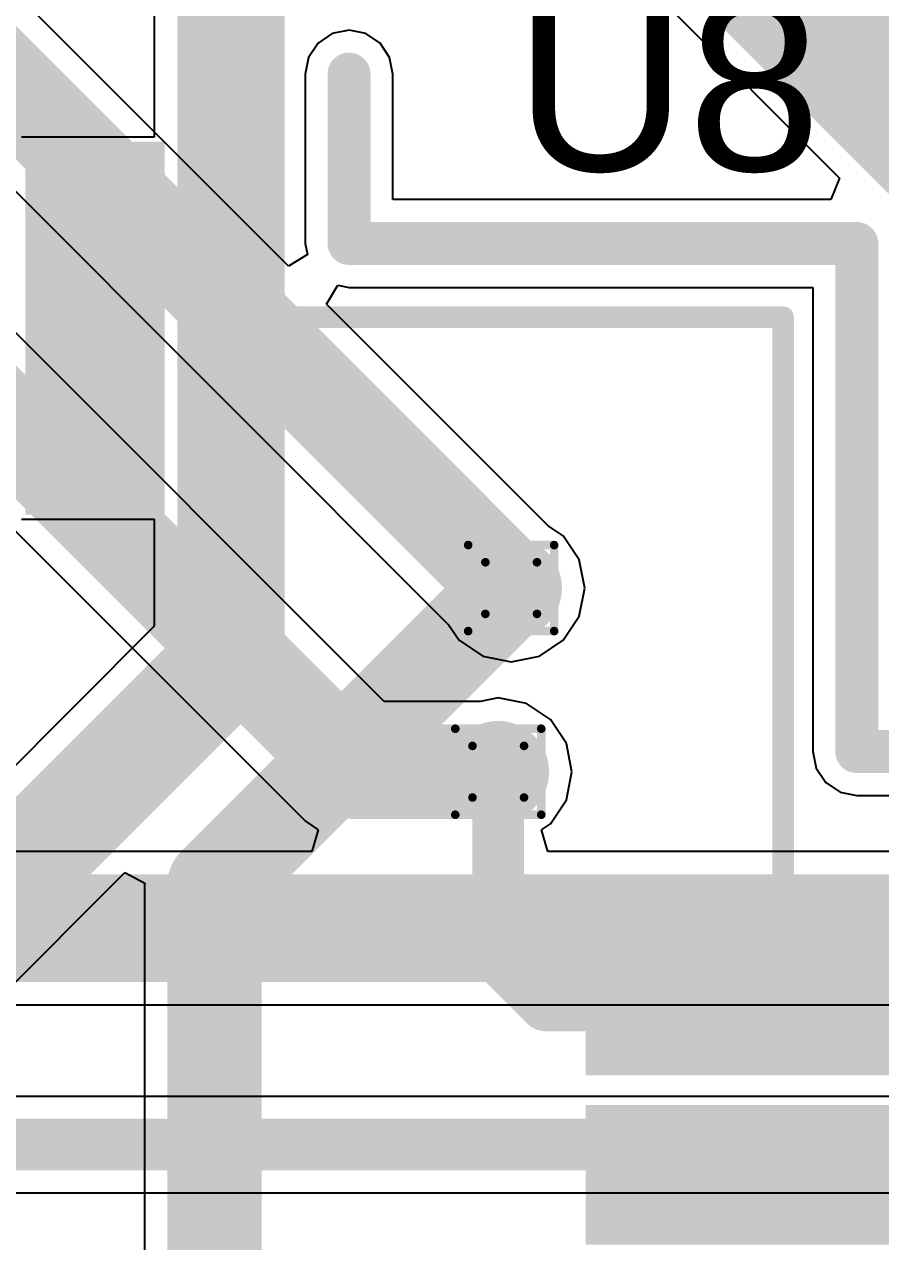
# Model space of a CAD drawing. Header units: inches. Extents: x -0.3 to 9.9, y -0.4 to 5.
# Drawn here: x 1.0038 to 1.2029, y 1.5261 to 1.8091 of the extents above; entities that cross this region are included whole.
import ezdxf

# ---------------------------------------------------------------- set-up
doc = ezdxf.new("R2010")
doc.units = ezdxf.units.IN
doc.header["$MEASUREMENT"] = 0
for name, color, linetype in [('Bottom Layer', 5, 'Continuous'), ('Bottom Solder', 6, 'Continuous'), ('Drill Drawing', 1, 'Continuous'), ('Keep-Out Layer', 6, 'Continuous'), ('Top Layer', 1, 'Continuous'), ('Top Overlay', 2, 'Continuous'), ('Top Paste', 8, 'Continuous'), ('Top Solder', 216, 'Continuous'), ('Via Holes', 16, 'Continuous')]:
    doc.layers.add(name, color=color, linetype=linetype)
doc.styles.add('Arial', font='', dxfattribs={"height": 0.2})
doc.styles.get('Arial').set_extended_font_data('Arial')

# ---------------------------------------------------------------- blocks, each defined once
blk = doc.blocks.new('SIM7000A_35')
at = {"layer": 'Top Layer'}
for points in [[(0.43307, -0.30276), (0.51181, -0.30276), (0.51181, -0.32717), (0.43307, -0.32717)], [(0.26339, -0.51181), (0.26339, -0.43307), (0.2878, -0.43307), (0.2878, -0.51181)], [(0.30276, -0.51181), (0.30276, -0.43307), (0.32717, -0.43307), (0.32717, -0.51181)]]:
    blk.add_hatch(color=1, dxfattribs=at).paths.add_polyline_path(points)
at = {"layer": 'Top Paste'}
for points in [[(0.43307, -0.30276), (0.51181, -0.30276), (0.51181, -0.32717), (0.43307, -0.32717)], [(0.26339, -0.51181), (0.26339, -0.43307), (0.2878, -0.43307), (0.2878, -0.51181)], [(0.30276, -0.51181), (0.30276, -0.43307), (0.32717, -0.43307), (0.32717, -0.51181)]]:
    blk.add_hatch(color=8, dxfattribs=at).paths.add_polyline_path(points)
at = {"layer": 'Top Solder'}
for points in [[(0.42907, -0.29876), (0.51581, -0.29876), (0.51581, -0.33117), (0.42907, -0.33117)], [(0.25939, -0.51581), (0.25939, -0.42907), (0.2918, -0.42907), (0.2918, -0.51581)], [(0.29876, -0.51581), (0.29876, -0.42907), (0.33117, -0.42907), (0.33117, -0.51581)]]:
    blk.add_hatch(color=216, dxfattribs=at).paths.add_polyline_path(points)
at = {"layer": 'Keep-Out Layer'}
for points in [[(0.49213, -0.37402, 0.01, 0.01, 0), (0.5315, -0.37402, 0.01, 0.01, 0)], [(0.49213, -0.37402, 0.01, 0.01, 0), (0.49213, -0.49213, 0.01, 0.01, 0)], [(0.37402, -0.49213, 0.01, 0.01, 0), (0.37402, -0.5315, 0.01, 0.01, 0)], [(0.37402, -0.49213, 0.01, 0.01, 0), (0.49213, -0.49213, 0.01, 0.01, 0)]]:
    blk.add_lwpolyline(points, format="xyseb", dxfattribs=at)
for points in [[(0.48963, -0.37402, 0.005, 0.005, 1), (0.49463, -0.37402, 0.005, 0.005, 1)], [(0.48963, -0.37402, 0.005, 0.005, 1), (0.49463, -0.37402, 0.005, 0.005, 1)], [(0.529, -0.37402, 0.005, 0.005, 1), (0.534, -0.37402, 0.005, 0.005, 1)], [(0.37152, -0.49213, 0.005, 0.005, 1), (0.37652, -0.49213, 0.005, 0.005, 1)], [(0.37152, -0.49213, 0.005, 0.005, 1), (0.37652, -0.49213, 0.005, 0.005, 1)], [(0.48963, -0.49213, 0.005, 0.005, 1), (0.49463, -0.49213, 0.005, 0.005, 1)], [(0.48963, -0.49213, 0.005, 0.005, 1), (0.49463, -0.49213, 0.005, 0.005, 1)]]:
    blk.add_lwpolyline(points, format="xyseb", close=True, dxfattribs=at)
at = {"layer": 'Top Overlay'}
for points in [[(0.475, -0.341, 0.005, 0.005, 0), (0.475, -0.475, 0.005, 0.005, 0)], [(0.342, -0.475, 0.005, 0.005, 0), (0.475, -0.475, 0.005, 0.005, 0)]]:
    blk.add_lwpolyline(points, format="xyseb", dxfattribs=at)
for points in [[(0.47375, -0.341, 0.0025, 0.0025, 1), (0.47625, -0.341, 0.0025, 0.0025, 1)], [(0.34075, -0.475, 0.0025, 0.0025, 1), (0.34325, -0.475, 0.0025, 0.0025, 1)], [(0.47375, -0.475, 0.0025, 0.0025, 1), (0.47625, -0.475, 0.0025, 0.0025, 1)], [(0.47375, -0.475, 0.0025, 0.0025, 1), (0.47625, -0.475, 0.0025, 0.0025, 1)]]:
    blk.add_lwpolyline(points, format="xyseb", close=True, dxfattribs=at)

msp = doc.modelspace()

# ---------------------------------------------------------------- hatches: boundary and pattern name
at = {"layer": 'Bottom Layer'}
h = msp.add_hatch(color=5, dxfattribs=at)
edge = h.paths.add_edge_path()
edge.add_arc((1.117, 1.678), 0.01181, 0, 360)
h = msp.add_hatch(color=5, dxfattribs=at)
edge = h.paths.add_edge_path()
edge.add_arc((1.114, 1.63531), 0.01181, 0, 360)
at = {"layer": 'Bottom Solder'}
h = msp.add_hatch(color=6, dxfattribs=at)
edge = h.paths.add_edge_path()
edge.add_arc((1.117, 1.678), 0.00591, 0, 360)
h = msp.add_hatch(color=6, dxfattribs=at)
edge = h.paths.add_edge_path()
edge.add_arc((1.114, 1.63531), 0.00591, 0, 360)
at = {"layer": 'Top Layer'}
h = msp.add_hatch(color=1, dxfattribs=at)
edge = h.paths.add_edge_path()
edge.add_arc((1.117, 1.678), 0.01181, 0, 360)
h = msp.add_hatch(color=1, dxfattribs=at)
edge = h.paths.add_edge_path()
edge.add_arc((1.114, 1.63531), 0.01181, 0, 360)
at = {"layer": 'Top Solder'}
h = msp.add_hatch(color=216, dxfattribs=at)
edge = h.paths.add_edge_path()
edge.add_arc((1.117, 1.678), 0.00591, 0, 360)
h = msp.add_hatch(color=216, dxfattribs=at)
edge = h.paths.add_edge_path()
edge.add_arc((1.114, 1.63531), 0.00591, 0, 360)
at = {"layer": 'Via Holes'}
h = msp.add_hatch(color=7, dxfattribs=at)
edge = h.paths.add_edge_path()
edge.add_arc((1.117, 1.678), 0.00591, 0, 360)
h = msp.add_hatch(color=7, dxfattribs=at)
edge = h.paths.add_edge_path()
edge.add_arc((1.114, 1.63531), 0.00591, 0, 360)

# ---------------------------------------------------------------- linework, layer by layer
at = {"layer": 'Bottom Layer'}
for p, q in [((1.0652, 1.75287), (0.97714, 1.84093)), ((1.15226, 1.81446), (1.19341, 1.77331)), ((1.07538, 1.8069), (1.07207, 1.80469)), ((1.07928, 1.80768), (1.07538, 1.8069)), ((1.08318, 1.8069), (1.07928, 1.80768)), ((1.08649, 1.80469), (1.08318, 1.8069)), ((0.9669, 1.80503), (1.10253, 1.6694)), ((1.07207, 1.80469), (1.06986, 1.80139)), ((1.0887, 1.80139), (1.08649, 1.80469)), ((1.06986, 1.80139), (1.06908, 1.79748)), ((1.08948, 1.79748), (1.0887, 1.80139)), ((1.06908, 1.79748), (1.06908, 1.75811)), ((1.08948, 1.76831), (1.08948, 1.79748)), ((1.08745, 1.65162), (0.9619, 1.77718)), ((1.19341, 1.77331), (1.19134, 1.76831)), ((1.19134, 1.76831), (1.08948, 1.76831)), ((0.93405, 1.75888), (1.06915, 1.62378)), ((1.06908, 1.75811), (1.06959, 1.75555)), ((1.06959, 1.75555), (1.0652, 1.75287)), ((1.07404, 1.74403), (1.07671, 1.74843)), ((1.07671, 1.74843), (1.07928, 1.74792)), ((1.07928, 1.74792), (1.18719, 1.74792)), ((1.18719, 1.74792), (1.18719, 1.64)), ((1.1256, 1.69247), (1.07404, 1.74403)), ((1.12912, 1.69012), (1.1256, 1.69247)), ((1.13284, 1.68456), (1.12912, 1.69012)), ((1.13414, 1.678), (1.13284, 1.68456)), ((1.13284, 1.67144), (1.13414, 1.678)), ((1.12912, 1.66588), (1.13284, 1.67144)), ((1.10253, 1.6694), (1.10488, 1.66588)), ((1.10488, 1.66588), (1.11044, 1.66216)), ((1.12356, 1.66216), (1.12912, 1.66588)), ((1.11044, 1.66216), (1.117, 1.66086)), ((1.117, 1.66086), (1.12356, 1.66216)), ((1.10984, 1.65162), (1.08745, 1.65162)), ((1.114, 1.65245), (1.10984, 1.65162)), ((1.12056, 1.65115), (1.114, 1.65245)), ((1.12612, 1.64743), (1.12056, 1.65115)), ((1.12984, 1.64187), (1.12612, 1.64743)), ((1.13114, 1.63531), (1.12984, 1.64187)), ((1.18719, 1.64), (1.18797, 1.6361)), ((1.18797, 1.6361), (1.19018, 1.63279)), ((1.12984, 1.62875), (1.13114, 1.63531)), ((1.19018, 1.63279), (1.19349, 1.63058)), ((1.19349, 1.63058), (1.19739, 1.62981)), ((1.12612, 1.62319), (1.12984, 1.62875)), ((1.19739, 1.62981), (1.23676, 1.62981)), ((1.06915, 1.62378), (1.07212, 1.62179)), ((1.07212, 1.62179), (1.07061, 1.61679)), ((1.12403, 1.62179), (1.12612, 1.62319)), ((1.12554, 1.61679), (1.12403, 1.62179)), ((1.07061, 1.61679), (0.98995, 1.61679)), ((1.35838, 1.61679), (1.12554, 1.61679)), ((0.98995, 1.58111), (1.35838, 1.58111)), ((1.34566, 1.55983), (0.9688, 1.55983)), ((0.96416, 1.5374), (1.34566, 1.5374))]:
    msp.add_line(p, q, dxfattribs=at)
for points in [[(1.16282, 1.83995, 0.04, 0.04, 0), (1.31677, 1.686, 0.04, 0.04, 0)], [(0.96082, 1.83418, 0.022, 0.022, 0), (1.117, 1.678, 0.022, 0.022, 0)], [(0.94558, 1.77042, 0.022, 0.022, 0), (1.08069, 1.63531, 0.022, 0.022, 0)], [(1.08069, 1.63531, 0.022, 0.022, 0), (1.114, 1.63531, 0.022, 0.022, 0)], [(0.98995, 1.59895, 0.025, 0.025, 0), (1.35838, 1.59895, 0.025, 0.025, 0)], [(0.96416, 1.54862, 0.012, 0.012, 0), (1.35838, 1.54862, 0.012, 0.012, 0)]]:
    msp.add_lwpolyline(points, format="xyseb", dxfattribs=at)
for points in [[(1.1115, 1.678, 0.011, 0.011, 1), (1.1225, 1.678, 0.011, 0.011, 1)], [(1.07519, 1.63531, 0.011, 0.011, 1), (1.08619, 1.63531, 0.011, 0.011, 1)], [(1.07519, 1.63531, 0.011, 0.011, 1), (1.08619, 1.63531, 0.011, 0.011, 1)], [(1.1085, 1.63531, 0.011, 0.011, 1), (1.1195, 1.63531, 0.011, 0.011, 1)]]:
    msp.add_lwpolyline(points, format="xyseb", close=True, dxfattribs=at)
at = {"layer": 'Drill Drawing'}
for points in [[(1.107, 1.688, 0.002, 0.002, 0), (1.127, 1.688, 0.002, 0.002, 0)], [(1.107, 1.668, 0.002, 0.002, 0), (1.107, 1.688, 0.002, 0.002, 0)], [(1.127, 1.668, 0.002, 0.002, 0), (1.127, 1.688, 0.002, 0.002, 0)], [(1.111, 1.684, 0.002, 0.002, 0), (1.123, 1.684, 0.002, 0.002, 0)], [(1.111, 1.672, 0.002, 0.002, 0), (1.111, 1.684, 0.002, 0.002, 0)], [(1.123, 1.672, 0.002, 0.002, 0), (1.123, 1.684, 0.002, 0.002, 0)], [(1.111, 1.672, 0.002, 0.002, 0), (1.123, 1.672, 0.002, 0.002, 0)], [(1.107, 1.668, 0.002, 0.002, 0), (1.127, 1.668, 0.002, 0.002, 0)], [(1.104, 1.64531, 0.002, 0.002, 0), (1.124, 1.64531, 0.002, 0.002, 0)], [(1.104, 1.62531, 0.002, 0.002, 0), (1.104, 1.64531, 0.002, 0.002, 0)], [(1.124, 1.62531, 0.002, 0.002, 0), (1.124, 1.64531, 0.002, 0.002, 0)], [(1.108, 1.64131, 0.002, 0.002, 0), (1.12, 1.64131, 0.002, 0.002, 0)], [(1.108, 1.62931, 0.002, 0.002, 0), (1.108, 1.64131, 0.002, 0.002, 0)], [(1.12, 1.62931, 0.002, 0.002, 0), (1.12, 1.64131, 0.002, 0.002, 0)], [(1.108, 1.62931, 0.002, 0.002, 0), (1.12, 1.62931, 0.002, 0.002, 0)], [(1.104, 1.62531, 0.002, 0.002, 0), (1.124, 1.62531, 0.002, 0.002, 0)]]:
    msp.add_lwpolyline(points, format="xyseb", dxfattribs=at)
for points in [[(1.1065, 1.688, 0.001, 0.001, 1), (1.1075, 1.688, 0.001, 0.001, 1)], [(1.1065, 1.688, 0.001, 0.001, 1), (1.1075, 1.688, 0.001, 0.001, 1)], [(1.1265, 1.688, 0.001, 0.001, 1), (1.1275, 1.688, 0.001, 0.001, 1)], [(1.1265, 1.688, 0.001, 0.001, 1), (1.1275, 1.688, 0.001, 0.001, 1)], [(1.1105, 1.684, 0.001, 0.001, 1), (1.1115, 1.684, 0.001, 0.001, 1)], [(1.1105, 1.684, 0.001, 0.001, 1), (1.1115, 1.684, 0.001, 0.001, 1)], [(1.1225, 1.684, 0.001, 0.001, 1), (1.1235, 1.684, 0.001, 0.001, 1)], [(1.1225, 1.684, 0.001, 0.001, 1), (1.1235, 1.684, 0.001, 0.001, 1)], [(1.1105, 1.672, 0.001, 0.001, 1), (1.1115, 1.672, 0.001, 0.001, 1)], [(1.1105, 1.672, 0.001, 0.001, 1), (1.1115, 1.672, 0.001, 0.001, 1)], [(1.1225, 1.672, 0.001, 0.001, 1), (1.1235, 1.672, 0.001, 0.001, 1)], [(1.1225, 1.672, 0.001, 0.001, 1), (1.1235, 1.672, 0.001, 0.001, 1)], [(1.1065, 1.668, 0.001, 0.001, 1), (1.1075, 1.668, 0.001, 0.001, 1)], [(1.1065, 1.668, 0.001, 0.001, 1), (1.1075, 1.668, 0.001, 0.001, 1)], [(1.1265, 1.668, 0.001, 0.001, 1), (1.1275, 1.668, 0.001, 0.001, 1)], [(1.1265, 1.668, 0.001, 0.001, 1), (1.1275, 1.668, 0.001, 0.001, 1)], [(1.1035, 1.64531, 0.001, 0.001, 1), (1.1045, 1.64531, 0.001, 0.001, 1)], [(1.1035, 1.64531, 0.001, 0.001, 1), (1.1045, 1.64531, 0.001, 0.001, 1)], [(1.1235, 1.64531, 0.001, 0.001, 1), (1.1245, 1.64531, 0.001, 0.001, 1)], [(1.1235, 1.64531, 0.001, 0.001, 1), (1.1245, 1.64531, 0.001, 0.001, 1)], [(1.1075, 1.64131, 0.001, 0.001, 1), (1.1085, 1.64131, 0.001, 0.001, 1)], [(1.1075, 1.64131, 0.001, 0.001, 1), (1.1085, 1.64131, 0.001, 0.001, 1)], [(1.1195, 1.64131, 0.001, 0.001, 1), (1.1205, 1.64131, 0.001, 0.001, 1)], [(1.1195, 1.64131, 0.001, 0.001, 1), (1.1205, 1.64131, 0.001, 0.001, 1)], [(1.1075, 1.62931, 0.001, 0.001, 1), (1.1085, 1.62931, 0.001, 0.001, 1)], [(1.1075, 1.62931, 0.001, 0.001, 1), (1.1085, 1.62931, 0.001, 0.001, 1)], [(1.1195, 1.62931, 0.001, 0.001, 1), (1.1205, 1.62931, 0.001, 0.001, 1)], [(1.1195, 1.62931, 0.001, 0.001, 1), (1.1205, 1.62931, 0.001, 0.001, 1)], [(1.1035, 1.62531, 0.001, 0.001, 1), (1.1045, 1.62531, 0.001, 0.001, 1)], [(1.1035, 1.62531, 0.001, 0.001, 1), (1.1045, 1.62531, 0.001, 0.001, 1)], [(1.1235, 1.62531, 0.001, 0.001, 1), (1.1245, 1.62531, 0.001, 0.001, 1)], [(1.1235, 1.62531, 0.001, 0.001, 1), (1.1245, 1.62531, 0.001, 0.001, 1)]]:
    msp.add_lwpolyline(points, format="xyseb", close=True, dxfattribs=at)
at = {"layer": 'Top Layer'}
for p, q in [((1.03398, 1.813), (1.03398, 1.7828)), ((1.03398, 1.7828), (1.00306, 1.7828)), ((1.00306, 1.69406), (1.03398, 1.69406)), ((1.03398, 1.69406), (1.03398, 1.66916)), ((1.03398, 1.66916), (0.92887, 1.56405)), ((0.95933, 1.54404), (1.02716, 1.61188)), ((1.02716, 1.61188), (1.03177, 1.60941)), ((1.03177, 1.60941), (1.03169, 1.609)), ((1.03169, 1.609), (1.03169, 1.476))]:
    msp.add_line(p, q, dxfattribs=at)
for points in [[(1.05182, 1.66177, 0.025, 0.025, 0), (1.05182, 1.82295, 0.025, 0.025, 0)], [(1.048, 1.609, 0.022, 0.022, 0), (1.117, 1.678, 0.022, 0.022, 0)], [(0.94148, 1.55143, 0.025, 0.025, 0), (1.05182, 1.66177, 0.025, 0.025, 0)], [(1.114, 1.592, 0.012, 0.012, 0), (1.114, 1.63531, 0.012, 0.012, 0)], [(1.048, 1.476, 0.022, 0.022, 0), (1.048, 1.609, 0.022, 0.022, 0)], [(1.114, 1.592, 0.012, 0.012, 0), (1.12505, 1.58095, 0.012, 0.012, 0)], [(1.12505, 1.58095, 0.012, 0.012, 0), (1.1777, 1.58095, 0.012, 0.012, 0)], [(1.1777, 1.58095, 0.012, 0.012, 0), (1.22295, 1.58095, 0.012, 0.012, 0)], [(1.1777, 1.54158, 0.012, 0.012, 0), (1.26214, 1.54158, 0.012, 0.012, 0)]]:
    msp.add_lwpolyline(points, format="xyseb", dxfattribs=at)
for points in [[(1.1115, 1.678, 0.011, 0.011, 1), (1.1225, 1.678, 0.011, 0.011, 1)], [(1.04557, 1.66177, 0.0125, 0.0125, 1), (1.05807, 1.66177, 0.0125, 0.0125, 1)], [(1.04557, 1.66177, 0.0125, 0.0125, 1), (1.05807, 1.66177, 0.0125, 0.0125, 1)], [(1.111, 1.63531, 0.006, 0.006, 1), (1.117, 1.63531, 0.006, 0.006, 1)], [(1.0425, 1.609, 0.011, 0.011, 1), (1.0535, 1.609, 0.011, 0.011, 1)], [(1.0425, 1.609, 0.011, 0.011, 1), (1.0535, 1.609, 0.011, 0.011, 1)], [(1.111, 1.592, 0.006, 0.006, 1), (1.117, 1.592, 0.006, 0.006, 1)], [(1.111, 1.592, 0.006, 0.006, 1), (1.117, 1.592, 0.006, 0.006, 1)], [(1.12205, 1.58095, 0.006, 0.006, 1), (1.12805, 1.58095, 0.006, 0.006, 1)], [(1.12205, 1.58095, 0.006, 0.006, 1), (1.12805, 1.58095, 0.006, 0.006, 1)], [(1.1747, 1.58095, 0.006, 0.006, 1), (1.1807, 1.58095, 0.006, 0.006, 1)], [(1.1747, 1.58095, 0.006, 0.006, 1), (1.1807, 1.58095, 0.006, 0.006, 1)], [(1.1747, 1.54158, 0.006, 0.006, 1), (1.1807, 1.54158, 0.006, 0.006, 1)]]:
    msp.add_lwpolyline(points, format="xyseb", close=True, dxfattribs=at)

# ---------------------------------------------------------------- block references
at = {"rotation": 90}
msp.add_blockref('SIM7000A_35', (0.70526, 1.26599), dxfattribs=at)

# ---------------------------------------------------------------- texts
at = {"layer": 'Top Overlay', "style": 'Arial'}
msp.add_text('U8', height=0.04, dxfattribs=at).set_placement((1.11768, 1.77501))

doc.saveas('drawing.dxf')
